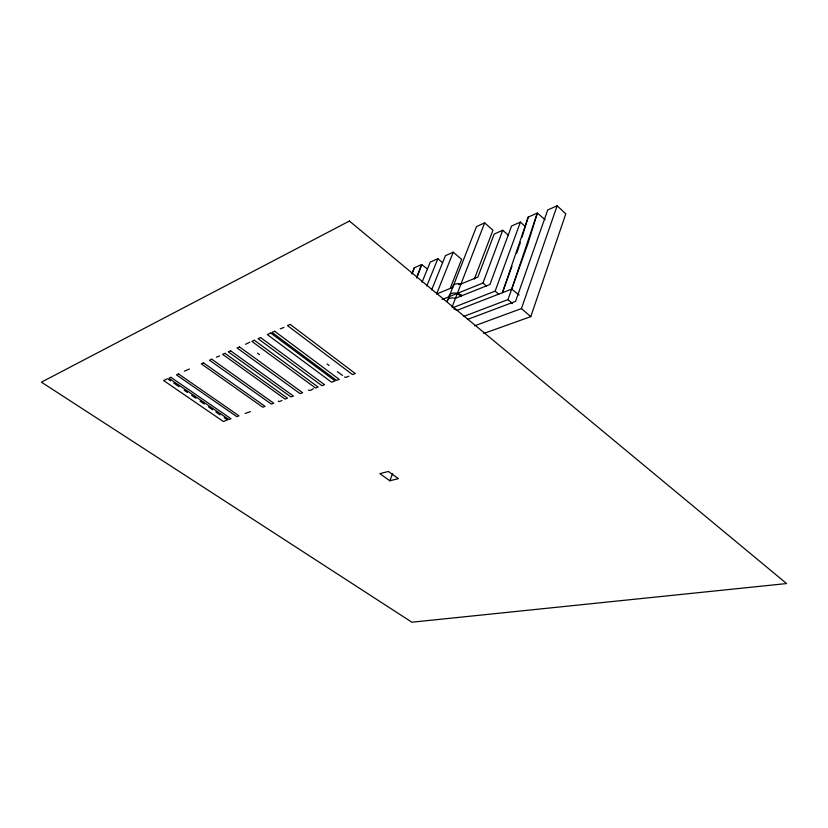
<?xml version="1.0" encoding="UTF-8"?>
<svg xmlns="http://www.w3.org/2000/svg" width="828" height="828" viewBox="0 0 828 828"><rect width="100%" height="100%" fill="white"/><g stroke="black" fill="none" stroke-linecap="round" stroke-linejoin="round"><path stroke-width="1.24" d="M519.249 245.978L520.367 242.366M521.868 237.553L528.233 217.102L537.341 213.044L545.114 219.71M456.87 310.386L511.704 289.107L537.341 213.044L528.057 243.297L507.947 299.632L463.711 316.441M528.233 217.102L502.41 292.719L511.942 266.357M483.842 333.425L530.779 316.627L565.793 213.862L557.151 205.789L547.743 209.96L515.544 301.371L467.727 319.349M474.641 325.797L521.423 308.585L557.151 205.789M416.846 277.918L421.669 264.536L427.279 268.883M516.703 253.171L518.866 247.179M412.085 273.871L414.29 267.827L421.669 264.536L416.536 277.628M452.792 307.726L495.144 291.114L520.408 222.09L525.159 226.396M442.204 299.488L482.972 283.021L502.751 230.236L508.423 235.297M474.372 279.067L492.95 230.236L484.659 222.856L476.504 226.582L447.172 301.589A8.963 4.999 21.1 0 1 455.452 298.277L489.917 284.49L511.58 226.013L520.408 222.09M389.843 480.757L398.413 478.656L388.394 471.474L379.866 473.647L389.843 480.757L392.607 473.564M452.047 307.084L484.659 222.856M450.36 288.03L461.61 259.35L453.268 252.188L445.443 255.655L431.657 289.893M411.94 273.747L414.29 267.827M453.268 252.188L436.573 294.033L452.719 287.399A8.891 5.051 21.1 0 1 460.979 284.004L477.891 277.049L494.192 234.034L502.751 230.236M426.813 285.95L437.867 258.729L442.473 262.631M422.042 282.162L430.27 262.103L437.867 258.729M249.777 342.192L245.523 344.313M313.326 388.684L310.583 390.33L308.368 390.236M189.436 369.019L184.385 371.172M167.432 378.717L163.613 380.559L223.415 421.535L227.41 419.931L224.253 417.757M250.418 411.63L245.129 413.451M219.596 355.968L216.501 357.158M283.973 327.422L280.361 328.83M281.934 400.514L279.326 401.58L278.218 401.176M348.888 376.181L345.897 377.392L344.551 377.019M458.764 284.594L461.124 283.621M168.477 379.441L170.589 380.89M173.745 383.053L179.003 386.676M184.261 390.288L187.418 392.462M191.63 395.349L195.843 398.237M200.045 401.135L204.257 404.023M208.47 406.921L212.672 409.808M215.829 411.982L220.041 414.869M257.487 353.142L259.568 354.653M327.091 363.947L329.14 365.479M337.358 371.637L342.492 375.477M511.704 289.107L519.125 295.047M457.356 293.36L461.258 296.631M495.144 291.114L498.756 294.209M482.972 283.021L486.512 286.053M521.423 308.585L530.779 316.627M507.947 299.632L512.542 303.565M449.076 296.703A8.932 5.02 21.1 0 1 453.123 293.081A8.932 5.02 21.1 0 1 461.672 295.089M453.868 308.896A9.004 4.958 21.1 0 1 455.98 309.92M349.395 221.045L41.4 382.174L411.878 622.211L786.6 583.564L349.395 221.045M170.899 377.32L168.84 378.23L228.901 419.537L231.043 418.761L170.899 377.32M178.517 373.935L176.426 374.867L236.829 416.65L239.023 415.853L178.517 373.935M203.481 362.861L201.266 363.844L262.776 407.21L265.095 406.372L203.481 362.861M211.751 359.197L209.484 360.201L271.356 404.095L273.726 403.226L211.751 359.197M224.968 353.328L222.639 354.363L285.08 399.096L287.502 398.216L224.968 353.328M230.65 350.803L228.28 351.859L290.959 396.964L293.433 396.063L230.65 350.803M239.478 346.891L237.056 347.967L300.098 393.642L302.624 392.72L239.478 346.891M254.382 340.277L251.878 341.384L315.52 388.021L318.128 387.08L254.382 340.277M260.582 337.524L258.036 338.652L321.926 385.693L324.576 384.73L260.582 337.524M270.704 333.032L267.289 334.553L331.552 382.194L335.092 380.901L270.704 333.032M274.689 331.262L272.07 332.432L336.51 380.394L339.232 379.4L274.689 331.262M290.173 324.39L287.471 325.59L352.5 374.577L355.305 373.552L290.173 324.39"/></g></svg>
